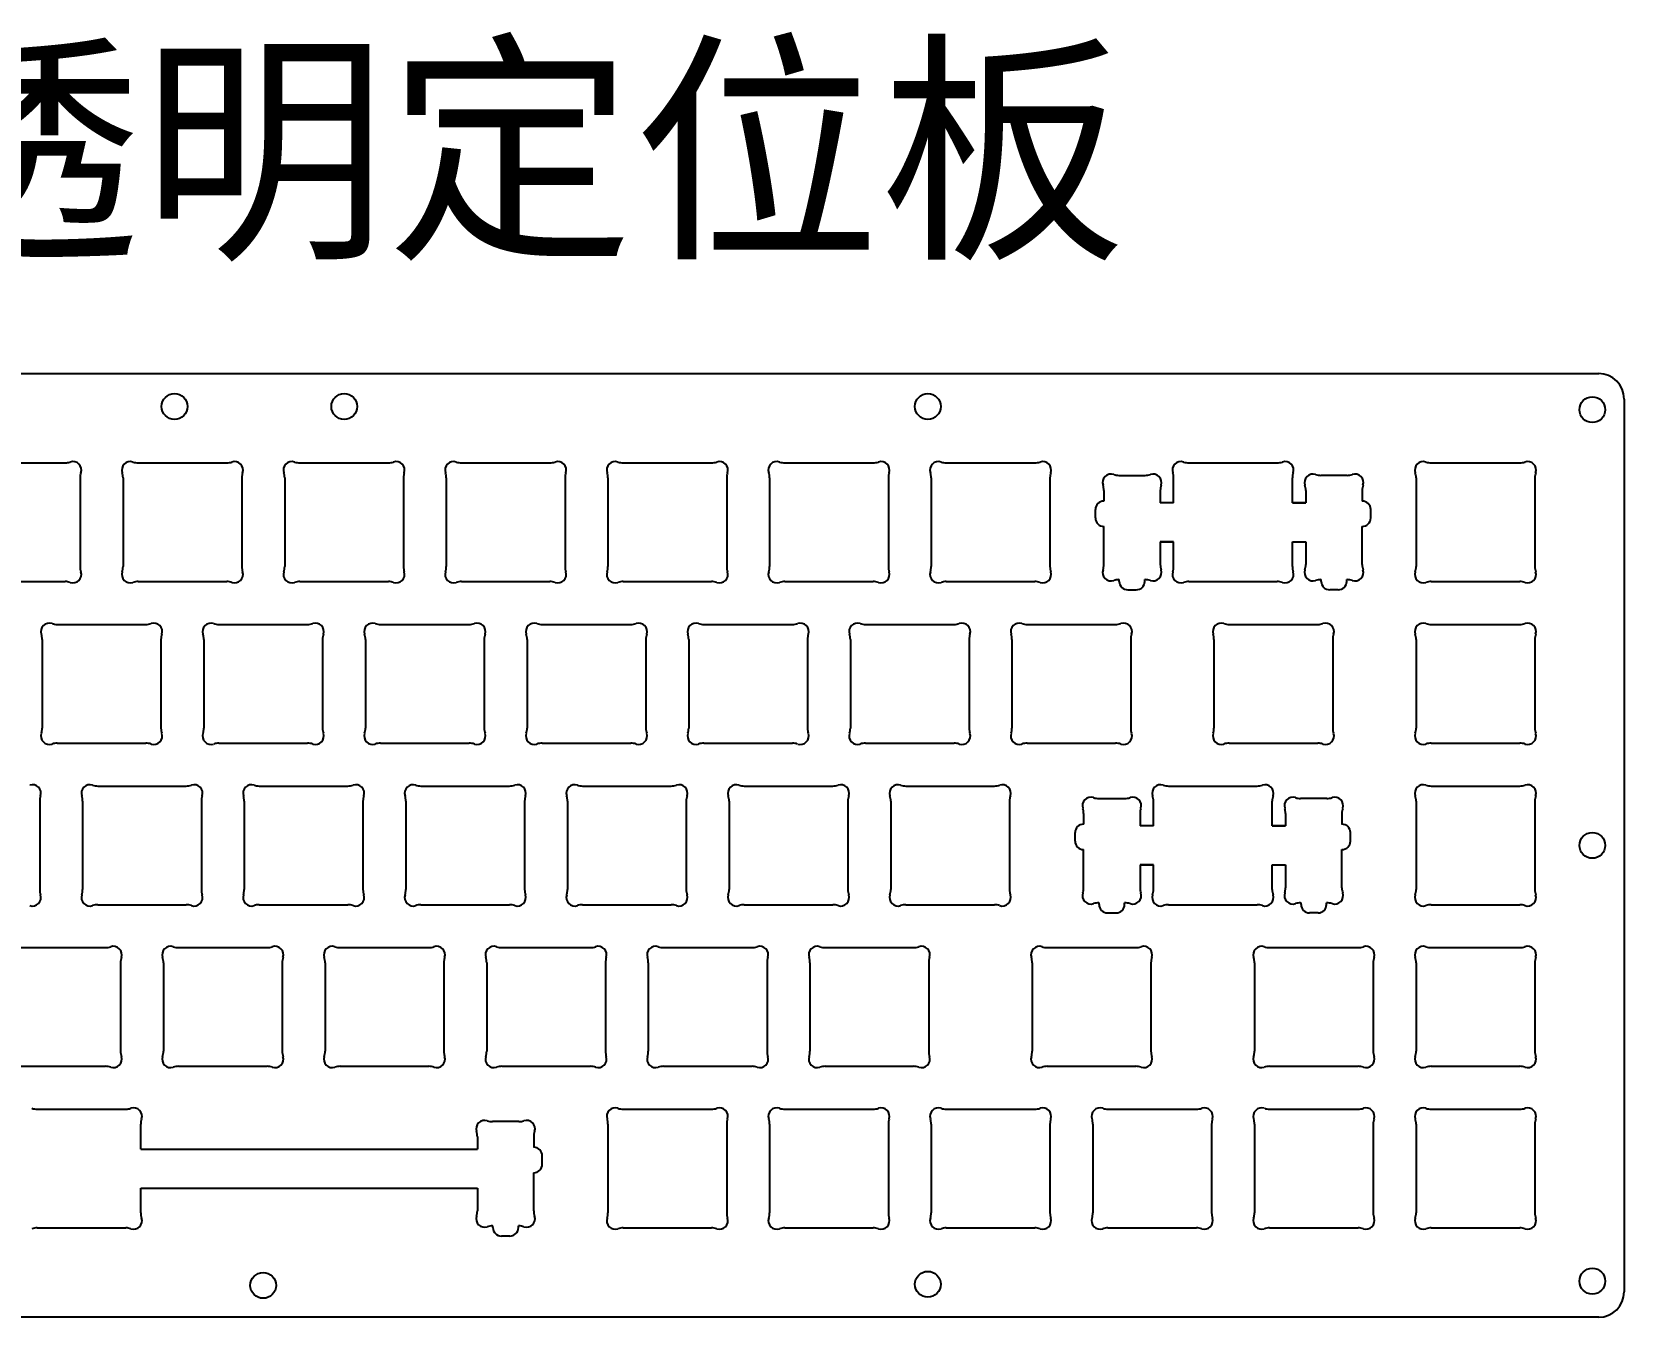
# Model space of a CAD drawing. Extents: x 561 to 1681, y -240 to 406.
# Drawn here: x 1124.1 to 1311.7, y -4.9 to 146.7 of the extents above; entities that cross this region are included whole.
import ezdxf

# ---------------------------------------------------------------- set-up
doc = ezdxf.new("R2010")
doc.units = 0
doc.header["$MEASUREMENT"] = 0

msp = doc.modelspace()

# ---------------------------------------------------------------- linework, layer by layer
at = {"color": 0}
for p, q in [((993.93, 106.35), (1308.73, 106.35)), ((1311.73, 103.35), (1311.73, -1.9)), ((1258.63, 91.13), (1257.11, 91.13)), ((1274.16, 91.13), (1272.63, 91.13)), ((1257.11, 86.53), (1258.63, 86.53)), ((1272.63, 86.53), (1274.16, 86.53)), ((1256.25, 53.03), (1254.72, 53.03)), ((1271.77, 53.03), (1270.25, 53.03)), ((1254.72, 48.43), (1256.25, 48.43)), ((1270.25, 48.43), (1271.77, 48.43)), ((1308.73, -4.9), (993.93, -4.9))]:
    msp.add_line(p, q, dxfattribs=at)
for p, q in [((1117.53, 95.83), (1127.97, 95.83)), ((1136.59, 95.83), (1147.03, 95.83)), ((1155.64, 95.83), (1166.08, 95.83)), ((1174.69, 95.83), (1185.13, 95.83)), ((1193.74, 95.83), (1204.18, 95.83)), ((1212.79, 95.83), (1223.23, 95.83)), ((1231.84, 95.83), (1242.28, 95.83)), ((1260.41, 95.83), (1270.85, 95.83)), ((1288.99, 95.83), (1299.43, 95.83)), ((1288.99, 95.83), (1299.43, 95.83)), ((1129.75, 94.05), (1129.75, 83.61)), ((1134.81, 94.05), (1134.81, 83.61)), ((1148.81, 94.05), (1148.81, 83.61)), ((1153.86, 94.05), (1153.86, 83.61)), ((1167.86, 94.05), (1167.86, 83.61)), ((1172.91, 94.05), (1172.91, 83.61)), ((1186.91, 94.05), (1186.91, 83.61)), ((1191.96, 94.05), (1191.96, 83.61)), ((1205.96, 94.05), (1205.96, 83.61)), ((1211.01, 94.05), (1211.01, 83.61)), ((1225.01, 94.05), (1225.01, 83.61)), ((1230.06, 94.05), (1230.06, 83.61)), ((1244.06, 94.05), (1244.06, 83.61)), ((1252.19, 94.36), (1255.28, 94.36)), ((1258.63, 91.13), (1258.63, 94.05)), ((1272.63, 91.13), (1272.63, 94.05)), ((1279.08, 94.36), (1275.99, 94.36)), ((1287.21, 94.05), (1287.21, 83.61)), ((1287.21, 94.05), (1287.21, 83.61)), ((1301.21, 94.05), (1301.21, 83.61)), ((1301.21, 94.05), (1301.21, 83.61)), ((1250.41, 92.58), (1250.41, 91.33)), ((1257.06, 92.58), (1257.06, 91.13)), ((1274.21, 92.58), (1274.21, 91.13)), ((1280.86, 92.58), (1280.86, 91.33)), ((1249.41, 89.33), (1249.41, 90.33)), ((1258.63, 91.13), (1257.06, 91.13)), ((1272.63, 91.13), (1274.21, 91.13)), ((1281.86, 89.33), (1281.86, 90.33)), ((1250.41, 83.84), (1250.41, 88.33)), ((1280.86, 83.84), (1280.86, 88.33)), ((1258.63, 86.53), (1257.06, 86.53)), ((1257.06, 86.53), (1257.06, 83.84)), ((1258.63, 83.61), (1258.63, 86.53)), ((1272.63, 86.53), (1274.21, 86.53)), ((1272.63, 83.61), (1272.63, 86.53)), ((1274.21, 86.53), (1274.21, 83.84)), ((1117.53, 81.83), (1127.97, 81.83)), ((1136.59, 81.83), (1147.03, 81.83)), ((1155.64, 81.83), (1166.08, 81.83)), ((1174.69, 81.83), (1185.13, 81.83)), ((1193.74, 81.83), (1204.18, 81.83)), ((1212.79, 81.83), (1223.23, 81.83)), ((1231.84, 81.83), (1242.28, 81.83)), ((1252.19, 82.06), (1252.23, 82.06)), ((1252.23, 81.86), (1252.23, 82.06)), ((1253.23, 80.86), (1254.23, 80.86)), ((1255.23, 81.86), (1255.23, 82.06)), ((1255.28, 82.06), (1255.23, 82.06)), ((1260.41, 81.83), (1270.85, 81.83)), ((1275.99, 82.06), (1276.03, 82.06)), ((1276.03, 81.86), (1276.03, 82.06)), ((1278.03, 80.86), (1277.03, 80.86)), ((1279.03, 81.86), (1279.03, 82.06)), ((1279.08, 82.06), (1279.03, 82.06)), ((1288.99, 81.83), (1299.43, 81.83)), ((1288.99, 81.83), (1299.43, 81.83)), ((1127.06, 76.78), (1137.5, 76.78)), ((1146.11, 76.78), (1156.55, 76.78)), ((1165.16, 76.78), (1175.6, 76.78)), ((1184.21, 76.78), (1194.65, 76.78)), ((1203.26, 76.78), (1213.7, 76.78)), ((1222.31, 76.78), (1232.75, 76.78)), ((1241.36, 76.78), (1251.8, 76.78)), ((1241.36, 76.78), (1251.8, 76.78)), ((1265.17, 76.78), (1275.61, 76.78)), ((1265.17, 76.78), (1275.61, 76.78)), ((1288.99, 76.78), (1299.43, 76.78)), ((1288.99, 76.78), (1299.43, 76.78)), ((1125.28, 75), (1125.28, 64.56)), ((1139.28, 75), (1139.28, 64.56)), ((1144.33, 75), (1144.33, 64.56)), ((1158.33, 75), (1158.33, 64.56)), ((1163.38, 75), (1163.38, 64.56)), ((1177.38, 75), (1177.38, 64.56)), ((1182.43, 75), (1182.43, 64.56)), ((1196.43, 75), (1196.43, 64.56)), ((1201.48, 75), (1201.48, 64.56)), ((1215.48, 75), (1215.48, 64.56)), ((1220.53, 75), (1220.53, 64.56)), ((1234.53, 75), (1234.53, 64.56)), ((1239.58, 75), (1239.58, 64.56)), ((1239.58, 75), (1239.58, 64.56)), ((1253.58, 75), (1253.58, 64.56)), ((1253.58, 75), (1253.58, 64.56)), ((1263.39, 75), (1263.39, 64.56)), ((1263.39, 75), (1263.39, 64.56)), ((1277.39, 75), (1277.39, 64.56)), ((1277.39, 75), (1277.39, 64.56)), ((1287.21, 75), (1287.21, 64.56)), ((1287.21, 75), (1287.21, 64.56)), ((1301.21, 75), (1301.21, 64.56)), ((1301.21, 75), (1301.21, 64.56)), ((1127.06, 62.78), (1137.5, 62.78)), ((1146.11, 62.78), (1156.55, 62.78)), ((1165.16, 62.78), (1175.6, 62.78)), ((1184.21, 62.78), (1194.65, 62.78)), ((1203.26, 62.78), (1213.7, 62.78)), ((1222.31, 62.78), (1232.75, 62.78)), ((1241.36, 62.78), (1251.8, 62.78)), ((1241.36, 62.78), (1251.8, 62.78)), ((1265.17, 62.78), (1275.61, 62.78)), ((1265.17, 62.78), (1275.61, 62.78)), ((1288.99, 62.78), (1299.43, 62.78)), ((1288.99, 62.78), (1299.43, 62.78)), ((1131.82, 57.73), (1142.26, 57.73)), ((1150.87, 57.73), (1161.31, 57.73)), ((1169.92, 57.73), (1180.36, 57.73)), ((1188.97, 57.73), (1199.41, 57.73)), ((1208.02, 57.73), (1218.46, 57.73)), ((1227.07, 57.73), (1237.51, 57.73)), ((1258.03, 57.73), (1268.47, 57.73)), ((1288.99, 57.73), (1299.43, 57.73)), ((1124.99, 55.95), (1124.99, 45.51)), ((1130.04, 55.95), (1130.04, 45.51)), ((1144.04, 55.95), (1144.04, 45.51)), ((1149.09, 55.95), (1149.09, 45.51)), ((1163.09, 55.95), (1163.09, 45.51)), ((1168.14, 55.95), (1168.14, 45.51)), ((1182.14, 55.95), (1182.14, 45.51)), ((1187.19, 55.95), (1187.19, 45.51)), ((1201.19, 55.95), (1201.19, 45.51)), ((1206.24, 55.95), (1206.24, 45.51)), ((1220.24, 55.95), (1220.24, 45.51)), ((1225.29, 55.95), (1225.29, 45.51)), ((1239.29, 55.95), (1239.29, 45.51)), ((1248.02, 54.48), (1248.02, 53.23)), ((1249.8, 56.26), (1252.89, 56.26)), ((1254.67, 54.48), (1254.67, 53.03)), ((1256.25, 53.03), (1256.25, 55.95)), ((1270.25, 53.03), (1270.25, 55.95)), ((1271.82, 54.48), (1271.82, 53.03)), ((1276.69, 56.26), (1273.6, 56.26)), ((1278.47, 54.48), (1278.47, 53.23)), ((1287.21, 55.95), (1287.21, 45.51)), ((1301.21, 55.95), (1301.21, 45.51)), ((1256.25, 53.03), (1254.67, 53.03)), ((1270.25, 53.03), (1271.82, 53.03)), ((1247.02, 51.23), (1247.02, 52.23)), ((1279.47, 51.23), (1279.47, 52.23)), ((1248.02, 45.74), (1248.02, 50.23)), ((1278.47, 45.74), (1278.47, 50.23)), ((1256.25, 48.43), (1254.67, 48.43)), ((1254.67, 48.43), (1254.67, 45.74)), ((1256.25, 45.51), (1256.25, 48.43)), ((1270.25, 48.43), (1271.82, 48.43)), ((1270.25, 45.51), (1270.25, 48.43)), ((1271.82, 48.43), (1271.82, 45.74)), ((1131.82, 43.73), (1142.26, 43.73)), ((1150.87, 43.73), (1161.31, 43.73)), ((1169.92, 43.73), (1180.36, 43.73)), ((1188.97, 43.73), (1199.41, 43.73)), ((1208.02, 43.73), (1218.46, 43.73)), ((1227.07, 43.73), (1237.51, 43.73)), ((1249.8, 43.96), (1249.85, 43.96)), ((1249.85, 43.76), (1249.85, 43.96)), ((1252.85, 43.76), (1252.85, 43.96)), ((1252.89, 43.96), (1252.85, 43.96)), ((1258.03, 43.73), (1268.47, 43.73)), ((1273.6, 43.96), (1273.65, 43.96)), ((1273.65, 43.76), (1273.65, 43.96)), ((1276.65, 43.76), (1276.65, 43.96)), ((1276.69, 43.96), (1276.65, 43.96)), ((1288.99, 43.73), (1299.43, 43.73)), ((1250.85, 42.76), (1251.85, 42.76)), ((1275.65, 42.76), (1274.65, 42.76)), ((1122.3, 38.68), (1132.74, 38.68)), ((1141.35, 38.68), (1151.79, 38.68)), ((1160.4, 38.68), (1170.84, 38.68)), ((1179.45, 38.68), (1189.89, 38.68)), ((1198.5, 38.68), (1208.94, 38.68)), ((1217.55, 38.68), (1227.99, 38.68)), ((1243.74, 38.68), (1254.18, 38.68)), ((1269.94, 38.68), (1280.38, 38.68)), ((1288.99, 38.68), (1299.43, 38.68)), ((1134.52, 36.9), (1134.52, 26.46)), ((1139.57, 36.9), (1139.57, 26.46)), ((1153.57, 36.9), (1153.57, 26.46)), ((1158.62, 36.9), (1158.62, 26.46)), ((1172.62, 36.9), (1172.62, 26.46)), ((1177.67, 36.9), (1177.67, 26.46)), ((1191.67, 36.9), (1191.67, 26.46)), ((1196.72, 36.9), (1196.72, 26.46)), ((1210.72, 36.9), (1210.72, 26.46)), ((1215.77, 36.9), (1215.77, 26.46)), ((1229.77, 36.9), (1229.77, 26.46)), ((1241.96, 36.9), (1241.96, 26.46)), ((1255.96, 36.9), (1255.96, 26.46)), ((1268.16, 36.9), (1268.16, 26.46)), ((1282.16, 36.9), (1282.16, 26.46)), ((1287.21, 36.9), (1287.21, 26.46)), ((1301.21, 36.9), (1301.21, 26.46)), ((1122.3, 24.68), (1132.74, 24.68)), ((1141.35, 24.68), (1151.79, 24.68)), ((1160.4, 24.68), (1170.84, 24.68)), ((1179.45, 24.68), (1189.89, 24.68)), ((1198.5, 24.68), (1208.94, 24.68)), ((1217.55, 24.68), (1227.99, 24.68)), ((1243.74, 24.68), (1254.18, 24.68)), ((1269.94, 24.68), (1280.38, 24.68)), ((1288.99, 24.68), (1299.43, 24.68)), ((1124.68, 19.63), (1135.12, 19.63)), ((1193.74, 19.63), (1204.18, 19.63)), ((1212.79, 19.63), (1223.23, 19.63)), ((1231.84, 19.63), (1242.28, 19.63)), ((1250.89, 19.63), (1261.33, 19.63)), ((1269.94, 19.63), (1280.38, 19.63)), ((1288.99, 19.63), (1299.43, 19.63)), ((1136.9, 14.93), (1136.9, 17.85)), ((1181.44, 18.16), (1178.35, 18.16)), ((1191.96, 17.85), (1191.96, 7.41)), ((1205.96, 17.85), (1205.96, 7.41)), ((1211.01, 17.85), (1211.01, 7.41)), ((1225.01, 17.85), (1225.01, 7.41)), ((1230.06, 17.85), (1230.06, 7.41)), ((1244.06, 17.85), (1244.06, 7.41)), ((1249.11, 17.85), (1249.11, 7.41)), ((1263.11, 17.85), (1263.11, 7.41)), ((1268.16, 17.85), (1268.16, 7.41)), ((1282.16, 17.85), (1282.16, 7.41)), ((1287.21, 17.85), (1287.21, 7.41)), ((1301.21, 17.85), (1301.21, 7.41)), ((1176.57, 16.38), (1176.57, 14.93)), ((1183.22, 16.38), (1183.22, 15.13)), ((1136.9, 14.93), (1176.57, 14.93)), ((1184.22, 13.13), (1184.22, 14.13)), ((1183.22, 7.64), (1183.22, 12.13)), ((1136.9, 10.33), (1176.57, 10.33)), ((1136.9, 7.41), (1136.9, 10.33)), ((1176.57, 10.33), (1176.57, 7.64)), ((1178.35, 5.86), (1178.4, 5.86)), ((1178.4, 5.66), (1178.4, 5.86)), ((1181.4, 5.66), (1181.4, 5.86)), ((1181.44, 5.86), (1181.4, 5.86)), ((1124.68, 5.63), (1135.12, 5.63)), ((1180.4, 4.66), (1179.4, 4.66)), ((1193.74, 5.63), (1204.18, 5.63)), ((1212.79, 5.63), (1223.23, 5.63)), ((1231.84, 5.63), (1242.28, 5.63)), ((1250.89, 5.63), (1261.33, 5.63)), ((1269.94, 5.63), (1280.38, 5.63)), ((1288.99, 5.63), (1299.43, 5.63))]:
    msp.add_line(p, q)
at = {"linetype": 'Continuous'}
for centre in [(1140.88, 102.48), (1160.88, 102.48), (1229.66, 102.48), (1307.98, 102.1), (1307.98, 50.73), (1151.33, -1.15), (1229.66, -1.02), (1307.98, -0.65)]:
    msp.add_circle(centre, 1.52, dxfattribs=at)
at = {"color": 0}
for centre, start, end in [((1308.73, 103.35), 0, 90), ((1308.73, -1.9), 270, 0)]:
    msp.add_arc(centre, 3, start, end, dxfattribs=at)
for centre, radius, start, end in [((1127.97, 97.83), 2, 270, 287.9763), ((1128.9, 94.98), 1, 342.0237, 107.9763), ((1135.66, 94.98), 1, 72.0237, 197.9763), ((1136.59, 97.83), 2, 252.0237, 270), ((1147.03, 97.83), 2, 270, 287.9763), ((1147.95, 94.98), 1, 342.0237, 107.9763), ((1154.71, 94.98), 1, 72.0237, 197.9763), ((1155.64, 97.83), 2, 252.0237, 270), ((1166.08, 97.83), 2, 270, 287.9763), ((1167, 94.98), 1, 342.0237, 107.9763), ((1173.76, 94.98), 1, 72.0237, 197.9763), ((1174.69, 97.83), 2, 252.0237, 270), ((1185.13, 97.83), 2, 270, 287.9763), ((1186.05, 94.98), 1, 342.0237, 107.9763), ((1192.81, 94.98), 1, 72.0237, 197.9763), ((1193.74, 97.83), 2, 252.0237, 270), ((1204.18, 97.83), 2, 270, 287.9763), ((1205.1, 94.98), 1, 342.0237, 107.9763), ((1211.86, 94.98), 1, 72.0237, 197.9763), ((1212.79, 97.83), 2, 252.0237, 270), ((1223.23, 97.83), 2, 270, 287.9763), ((1224.15, 94.98), 1, 342.0237, 107.9763), ((1230.91, 94.98), 1, 72.0237, 197.9763), ((1231.84, 97.83), 2, 252.0237, 270), ((1242.28, 97.83), 2, 270, 287.9763), ((1243.2, 94.98), 1, 342.0237, 107.9763), ((1259.48, 94.98), 1, 72.0237, 197.9763), ((1260.41, 97.83), 2, 252.0237, 270), ((1270.85, 97.83), 2, 270, 287.9763), ((1271.78, 94.98), 1, 342.0237, 107.9763), ((1288.06, 94.98), 1, 72.0237, 197.9763), ((1288.06, 94.98), 1, 72.0237, 197.9763), ((1288.99, 97.83), 2, 252.0237, 270), ((1288.99, 97.83), 2, 252.0237, 270), ((1299.43, 97.83), 2, 270, 287.9763), ((1299.43, 97.83), 2, 270, 287.9763), ((1300.35, 94.98), 1, 342.0237, 107.9763), ((1300.35, 94.98), 1, 342.0237, 107.9763), ((1131.75, 94.05), 2, 162.0237, 180), ((1132.81, 94.05), 2, 0, 17.9763), ((1150.81, 94.05), 2, 162.0237, 180), ((1151.86, 94.05), 2, 0, 17.9763), ((1169.86, 94.05), 2, 162.0237, 180), ((1170.91, 94.05), 2, 0, 17.9763), ((1188.91, 94.05), 2, 162.0237, 180), ((1189.96, 94.05), 2, 0, 17.9763), ((1207.96, 94.05), 2, 162.0237, 180), ((1209.01, 94.05), 2, 0, 17.9763), ((1227.01, 94.05), 2, 162.0237, 180), ((1228.06, 94.05), 2, 0, 17.9763), ((1246.06, 94.05), 2, 162.0237, 180), ((1251.26, 93.51), 1, 72.0237, 197.9763), ((1252.19, 96.36), 2, 252.0237, 270), ((1255.28, 96.36), 2, 270, 287.9763), ((1256.2, 93.51), 1, 342.0237, 107.9763), ((1256.63, 94.05), 2, 0, 17.9763), ((1274.63, 94.05), 2, 162.0237, 180), ((1275.06, 93.51), 1, 72.0237, 197.9763), ((1275.99, 96.36), 2, 252.0237, 270), ((1279.08, 96.36), 2, 270, 287.9763), ((1280, 93.51), 1, 342.0237, 107.9763), ((1285.21, 94.05), 2, 0, 17.9763), ((1285.21, 94.05), 2, 0, 17.9763), ((1303.21, 94.05), 2, 162.0237, 180), ((1303.21, 94.05), 2, 162.0237, 180), ((1248.41, 92.58), 2, 0, 17.9763), ((1259.06, 92.58), 2, 162.0237, 180), ((1272.21, 92.58), 2, 0, 17.9763), ((1282.86, 92.58), 2, 162.0237, 180), ((1250.41, 90.33), 1, 90, 180), ((1280.86, 90.33), 1, 0, 90), ((1250.41, 89.33), 1, 180, 270), ((1280.86, 89.33), 1, 270, 0), ((1128.9, 82.68), 1, 252.0237, 17.9763), ((1131.75, 83.61), 2, 180, 197.9763), ((1135.66, 82.68), 1, 162.0237, 287.9763), ((1132.81, 83.61), 2, 342.0237, 0), ((1147.95, 82.68), 1, 252.0237, 17.9763), ((1150.81, 83.61), 2, 180, 197.9763), ((1154.71, 82.68), 1, 162.0237, 287.9763), ((1151.86, 83.61), 2, 342.0237, 0), ((1167, 82.68), 1, 252.0237, 17.9763), ((1169.86, 83.61), 2, 180, 197.9763), ((1173.76, 82.68), 1, 162.0237, 287.9763), ((1170.91, 83.61), 2, 342.0237, 0), ((1186.05, 82.68), 1, 252.0237, 17.9763), ((1188.91, 83.61), 2, 180, 197.9763), ((1192.81, 82.68), 1, 162.0237, 287.9763), ((1189.96, 83.61), 2, 342.0237, 0), ((1205.1, 82.68), 1, 252.0237, 17.9763), ((1207.96, 83.61), 2, 180, 197.9763), ((1211.86, 82.68), 1, 162.0237, 287.9763), ((1209.01, 83.61), 2, 342.0237, 0), ((1224.15, 82.68), 1, 252.0237, 17.9763), ((1227.01, 83.61), 2, 180, 197.9763), ((1230.91, 82.68), 1, 162.0237, 287.9763), ((1228.06, 83.61), 2, 342.0237, 0), ((1243.2, 82.68), 1, 252.0237, 17.9763), ((1246.06, 83.61), 2, 180, 197.9763), ((1251.26, 82.91), 1, 162.0237, 287.9763), ((1248.41, 83.84), 2, 342.0237, 0), ((1256.2, 82.91), 1, 252.0237, 17.9763), ((1259.06, 83.84), 2, 180, 197.9763), ((1259.48, 82.68), 1, 162.0237, 287.9763), ((1256.63, 83.61), 2, 342.0237, 0), ((1271.78, 82.68), 1, 252.0237, 17.9763), ((1274.63, 83.61), 2, 180, 197.9763), ((1275.06, 82.91), 1, 162.0237, 287.9763), ((1272.21, 83.84), 2, 342.0237, 0), ((1280, 82.91), 1, 252.0237, 17.9763), ((1282.86, 83.84), 2, 180, 197.9763), ((1288.06, 82.68), 1, 162.0237, 287.9763), ((1288.06, 82.68), 1, 162.0237, 287.9763), ((1285.21, 83.61), 2, 342.0237, 0), ((1285.21, 83.61), 2, 342.0237, 0), ((1300.35, 82.68), 1, 252.0237, 17.9763), ((1300.35, 82.68), 1, 252.0237, 17.9763), ((1303.21, 83.61), 2, 180, 197.9763), ((1303.21, 83.61), 2, 180, 197.9763), ((1127.97, 79.83), 2, 72.0237, 90), ((1136.59, 79.83), 2, 90, 107.9763), ((1147.03, 79.83), 2, 72.0237, 90), ((1155.64, 79.83), 2, 90, 107.9763), ((1166.08, 79.83), 2, 72.0237, 90), ((1174.69, 79.83), 2, 90, 107.9763), ((1185.13, 79.83), 2, 72.0237, 90), ((1193.74, 79.83), 2, 90, 107.9763), ((1204.18, 79.83), 2, 72.0237, 90), ((1212.79, 79.83), 2, 90, 107.9763), ((1223.23, 79.83), 2, 72.0237, 90), ((1231.84, 79.83), 2, 90, 107.9763), ((1242.28, 79.83), 2, 72.0237, 90), ((1252.19, 80.06), 2, 90, 107.9763), ((1253.23, 81.86), 1, 180, 270), ((1254.23, 81.86), 1, 270, 0), ((1255.28, 80.06), 2, 72.0237, 90), ((1260.41, 79.83), 2, 90, 107.9763), ((1270.85, 79.83), 2, 72.0237, 90), ((1275.99, 80.06), 2, 90, 107.9763), ((1277.03, 81.86), 1, 180, 270), ((1278.03, 81.86), 1, 270, 0), ((1279.08, 80.06), 2, 72.0237, 90), ((1288.99, 79.83), 2, 90, 107.9763), ((1288.99, 79.83), 2, 90, 107.9763), ((1299.43, 79.83), 2, 72.0237, 90), ((1299.43, 79.83), 2, 72.0237, 90), ((1126.13, 75.93), 1, 72.0237, 197.9763), ((1123.28, 75), 2, 0, 17.9763), ((1127.06, 78.78), 2, 252.0237, 270), ((1137.5, 78.78), 2, 270, 287.9763), ((1138.43, 75.93), 1, 342.0237, 107.9763), ((1141.28, 75), 2, 162.0237, 180), ((1145.18, 75.93), 1, 72.0237, 197.9763), ((1142.33, 75), 2, 0, 17.9763), ((1146.11, 78.78), 2, 252.0237, 270), ((1156.55, 78.78), 2, 270, 287.9763), ((1157.48, 75.93), 1, 342.0237, 107.9763), ((1160.33, 75), 2, 162.0237, 180), ((1164.23, 75.93), 1, 72.0237, 197.9763), ((1161.38, 75), 2, 0, 17.9763), ((1165.16, 78.78), 2, 252.0237, 270), ((1175.6, 78.78), 2, 270, 287.9763), ((1176.53, 75.93), 1, 342.0237, 107.9763), ((1179.38, 75), 2, 162.0237, 180), ((1183.28, 75.93), 1, 72.0237, 197.9763), ((1180.43, 75), 2, 0, 17.9763), ((1184.21, 78.78), 2, 252.0237, 270), ((1194.65, 78.78), 2, 270, 287.9763), ((1195.58, 75.93), 1, 342.0237, 107.9763), ((1198.43, 75), 2, 162.0237, 180), ((1202.33, 75.93), 1, 72.0237, 197.9763), ((1199.48, 75), 2, 0, 17.9763), ((1203.26, 78.78), 2, 252.0237, 270), ((1213.7, 78.78), 2, 270, 287.9763), ((1214.63, 75.93), 1, 342.0237, 107.9763), ((1217.48, 75), 2, 162.0237, 180), ((1221.38, 75.93), 1, 72.0237, 197.9763), ((1218.53, 75), 2, 0, 17.9763), ((1222.31, 78.78), 2, 252.0237, 270), ((1232.75, 78.78), 2, 270, 287.9763), ((1233.68, 75.93), 1, 342.0237, 107.9763), ((1236.53, 75), 2, 162.0237, 180), ((1240.43, 75.93), 1, 72.0237, 197.9763), ((1240.43, 75.93), 1, 72.0237, 197.9763), ((1237.58, 75), 2, 0, 17.9763), ((1237.58, 75), 2, 0, 17.9763), ((1241.36, 78.78), 2, 252.0237, 270), ((1241.36, 78.78), 2, 252.0237, 270), ((1251.8, 78.78), 2, 270, 287.9763), ((1251.8, 78.78), 2, 270, 287.9763), ((1252.73, 75.93), 1, 342.0237, 107.9763), ((1252.73, 75.93), 1, 342.0237, 107.9763), ((1255.58, 75), 2, 162.0237, 180), ((1255.58, 75), 2, 162.0237, 180), ((1264.25, 75.93), 1, 72.0237, 197.9763), ((1264.25, 75.93), 1, 72.0237, 197.9763), ((1261.39, 75), 2, 0, 17.9763), ((1261.39, 75), 2, 0, 17.9763), ((1265.17, 78.78), 2, 252.0237, 270), ((1265.17, 78.78), 2, 252.0237, 270), ((1275.61, 78.78), 2, 270, 287.9763), ((1275.61, 78.78), 2, 270, 287.9763), ((1276.54, 75.93), 1, 342.0237, 107.9763), ((1276.54, 75.93), 1, 342.0237, 107.9763), ((1279.39, 75), 2, 162.0237, 180), ((1279.39, 75), 2, 162.0237, 180), ((1288.06, 75.93), 1, 72.0237, 197.9763), ((1288.06, 75.93), 1, 72.0237, 197.9763), ((1285.21, 75), 2, 0, 17.9763), ((1285.21, 75), 2, 0, 17.9763), ((1288.99, 78.78), 2, 252.0237, 270), ((1288.99, 78.78), 2, 252.0237, 270), ((1299.43, 78.78), 2, 270, 287.9763), ((1299.43, 78.78), 2, 270, 287.9763), ((1300.35, 75.93), 1, 342.0237, 107.9763), ((1300.35, 75.93), 1, 342.0237, 107.9763), ((1303.21, 75), 2, 162.0237, 180), ((1303.21, 75), 2, 162.0237, 180), ((1126.13, 63.63), 1, 162.0237, 287.9763), ((1123.28, 64.56), 2, 342.0237, 0), ((1138.43, 63.63), 1, 252.0237, 17.9763), ((1141.28, 64.56), 2, 180, 197.9763), ((1145.18, 63.63), 1, 162.0237, 287.9763), ((1142.33, 64.56), 2, 342.0237, 0), ((1157.48, 63.63), 1, 252.0237, 17.9763), ((1160.33, 64.56), 2, 180, 197.9763), ((1164.23, 63.63), 1, 162.0237, 287.9763), ((1161.38, 64.56), 2, 342.0237, 0), ((1176.53, 63.63), 1, 252.0237, 17.9763), ((1179.38, 64.56), 2, 180, 197.9763), ((1183.28, 63.63), 1, 162.0237, 287.9763), ((1180.43, 64.56), 2, 342.0237, 0), ((1195.58, 63.63), 1, 252.0237, 17.9763), ((1198.43, 64.56), 2, 180, 197.9763), ((1202.33, 63.63), 1, 162.0237, 287.9763), ((1199.48, 64.56), 2, 342.0237, 0), ((1214.63, 63.63), 1, 252.0237, 17.9763), ((1217.48, 64.56), 2, 180, 197.9763), ((1221.38, 63.63), 1, 162.0237, 287.9763), ((1218.53, 64.56), 2, 342.0237, 0), ((1233.68, 63.63), 1, 252.0237, 17.9763), ((1236.53, 64.56), 2, 180, 197.9763), ((1240.43, 63.63), 1, 162.0237, 287.9763), ((1240.43, 63.63), 1, 162.0237, 287.9763), ((1237.58, 64.56), 2, 342.0237, 0), ((1237.58, 64.56), 2, 342.0237, 0), ((1252.73, 63.63), 1, 252.0237, 17.9763), ((1252.73, 63.63), 1, 252.0237, 17.9763), ((1255.58, 64.56), 2, 180, 197.9763), ((1255.58, 64.56), 2, 180, 197.9763), ((1264.25, 63.63), 1, 162.0237, 287.9763), ((1264.25, 63.63), 1, 162.0237, 287.9763), ((1261.39, 64.56), 2, 342.0237, 0), ((1261.39, 64.56), 2, 342.0237, 0), ((1276.54, 63.63), 1, 252.0237, 17.9763), ((1276.54, 63.63), 1, 252.0237, 17.9763), ((1279.39, 64.56), 2, 180, 197.9763), ((1279.39, 64.56), 2, 180, 197.9763), ((1288.06, 63.63), 1, 162.0237, 287.9763), ((1288.06, 63.63), 1, 162.0237, 287.9763), ((1285.21, 64.56), 2, 342.0237, 0), ((1285.21, 64.56), 2, 342.0237, 0), ((1300.35, 63.63), 1, 252.0237, 17.9763), ((1300.35, 63.63), 1, 252.0237, 17.9763), ((1303.21, 64.56), 2, 180, 197.9763), ((1303.21, 64.56), 2, 180, 197.9763), ((1127.06, 60.78), 2, 90, 107.9763), ((1137.5, 60.78), 2, 72.0237, 90), ((1146.11, 60.78), 2, 90, 107.9763), ((1156.55, 60.78), 2, 72.0237, 90), ((1165.16, 60.78), 2, 90, 107.9763), ((1175.6, 60.78), 2, 72.0237, 90), ((1184.21, 60.78), 2, 90, 107.9763), ((1194.65, 60.78), 2, 72.0237, 90), ((1203.26, 60.78), 2, 90, 107.9763), ((1213.7, 60.78), 2, 72.0237, 90), ((1222.31, 60.78), 2, 90, 107.9763), ((1232.75, 60.78), 2, 72.0237, 90), ((1241.36, 60.78), 2, 90, 107.9763), ((1241.36, 60.78), 2, 90, 107.9763), ((1251.8, 60.78), 2, 72.0237, 90), ((1251.8, 60.78), 2, 72.0237, 90), ((1265.17, 60.78), 2, 90, 107.9763), ((1265.17, 60.78), 2, 90, 107.9763), ((1275.61, 60.78), 2, 72.0237, 90), ((1275.61, 60.78), 2, 72.0237, 90), ((1288.99, 60.78), 2, 90, 107.9763), ((1288.99, 60.78), 2, 90, 107.9763), ((1299.43, 60.78), 2, 72.0237, 90), ((1299.43, 60.78), 2, 72.0237, 90), ((1124.14, 56.88), 1, 342.0237, 107.9763), ((1126.99, 55.95), 2, 162.0237, 180), ((1130.9, 56.88), 1, 72.0237, 197.9763), ((1128.04, 55.95), 2, 0, 17.9763), ((1131.82, 59.73), 2, 252.0237, 270), ((1142.26, 59.73), 2, 270, 287.9763), ((1143.19, 56.88), 1, 342.0237, 107.9763), ((1146.04, 55.95), 2, 162.0237, 180), ((1149.95, 56.88), 1, 72.0237, 197.9763), ((1147.09, 55.95), 2, 0, 17.9763), ((1150.87, 59.73), 2, 252.0237, 270), ((1161.31, 59.73), 2, 270, 287.9763), ((1162.24, 56.88), 1, 342.0237, 107.9763), ((1165.09, 55.95), 2, 162.0237, 180), ((1169, 56.88), 1, 72.0237, 197.9763), ((1166.14, 55.95), 2, 0, 17.9763), ((1169.92, 59.73), 2, 252.0237, 270), ((1180.36, 59.73), 2, 270, 287.9763), ((1181.29, 56.88), 1, 342.0237, 107.9763), ((1184.14, 55.95), 2, 162.0237, 180), ((1188.05, 56.88), 1, 72.0237, 197.9763), ((1185.19, 55.95), 2, 0, 17.9763), ((1188.97, 59.73), 2, 252.0237, 270), ((1199.41, 59.73), 2, 270, 287.9763), ((1200.34, 56.88), 1, 342.0237, 107.9763), ((1203.19, 55.95), 2, 162.0237, 180), ((1207.1, 56.88), 1, 72.0237, 197.9763), ((1204.24, 55.95), 2, 0, 17.9763), ((1208.02, 59.73), 2, 252.0237, 270), ((1218.46, 59.73), 2, 270, 287.9763), ((1219.39, 56.88), 1, 342.0237, 107.9763), ((1222.24, 55.95), 2, 162.0237, 180), ((1226.15, 56.88), 1, 72.0237, 197.9763), ((1223.29, 55.95), 2, 0, 17.9763), ((1227.07, 59.73), 2, 252.0237, 270), ((1237.51, 59.73), 2, 270, 287.9763), ((1238.44, 56.88), 1, 342.0237, 107.9763), ((1241.29, 55.95), 2, 162.0237, 180), ((1248.88, 55.41), 1, 72.0237, 197.9763), ((1249.8, 58.26), 2, 252.0237, 270), ((1252.89, 58.26), 2, 270, 287.9763), ((1253.82, 55.41), 1, 342.0237, 107.9763), ((1257.1, 56.88), 1, 72.0237, 197.9763), ((1254.25, 55.95), 2, 0, 17.9763), ((1258.03, 59.73), 2, 252.0237, 270), ((1268.47, 59.73), 2, 270, 287.9763), ((1269.4, 56.88), 1, 342.0237, 107.9763), ((1272.25, 55.95), 2, 162.0237, 180), ((1272.68, 55.41), 1, 72.0237, 197.9763), ((1273.6, 58.26), 2, 252.0237, 270), ((1276.69, 58.26), 2, 270, 287.9763), ((1277.62, 55.41), 1, 342.0237, 107.9763), ((1288.06, 56.88), 1, 72.0237, 197.9763), ((1285.21, 55.95), 2, 0, 17.9763), ((1288.99, 59.73), 2, 252.0237, 270), ((1299.43, 59.73), 2, 270, 287.9763), ((1300.35, 56.88), 1, 342.0237, 107.9763), ((1303.21, 55.95), 2, 162.0237, 180), ((1246.02, 54.48), 2, 0, 17.9763), ((1256.67, 54.48), 2, 162.0237, 180), ((1269.82, 54.48), 2, 0, 17.9763), ((1280.47, 54.48), 2, 162.0237, 180), ((1248.02, 52.23), 1, 90, 180), ((1278.47, 52.23), 1, 0, 90), ((1248.02, 51.23), 1, 180, 270), ((1278.47, 51.23), 1, 270, 0), ((1126.99, 45.51), 2, 180, 197.9763), ((1128.04, 45.51), 2, 342.0237, 0), ((1146.04, 45.51), 2, 180, 197.9763), ((1147.09, 45.51), 2, 342.0237, 0), ((1165.09, 45.51), 2, 180, 197.9763), ((1166.14, 45.51), 2, 342.0237, 0), ((1184.14, 45.51), 2, 180, 197.9763), ((1185.19, 45.51), 2, 342.0237, 0), ((1203.19, 45.51), 2, 180, 197.9763), ((1204.24, 45.51), 2, 342.0237, 0), ((1222.24, 45.51), 2, 180, 197.9763), ((1223.29, 45.51), 2, 342.0237, 0), ((1241.29, 45.51), 2, 180, 197.9763), ((1248.88, 44.81), 1, 162.0237, 287.9763), ((1246.02, 45.74), 2, 342.0237, 0), ((1253.82, 44.81), 1, 252.0237, 17.9763), ((1256.67, 45.74), 2, 180, 197.9763), ((1254.25, 45.51), 2, 342.0237, 0), ((1272.25, 45.51), 2, 180, 197.9763), ((1272.68, 44.81), 1, 162.0237, 287.9763), ((1269.82, 45.74), 2, 342.0237, 0), ((1277.62, 44.81), 1, 252.0237, 17.9763), ((1280.47, 45.74), 2, 180, 197.9763), ((1285.21, 45.51), 2, 342.0237, 0), ((1303.21, 45.51), 2, 180, 197.9763), ((1124.14, 44.58), 1, 252.0237, 17.9763), ((1130.9, 44.58), 1, 162.0237, 287.9763), ((1131.82, 41.73), 2, 90, 107.9763), ((1142.26, 41.73), 2, 72.0237, 90), ((1143.19, 44.58), 1, 252.0237, 17.9763), ((1149.95, 44.58), 1, 162.0237, 287.9763), ((1150.87, 41.73), 2, 90, 107.9763), ((1161.31, 41.73), 2, 72.0237, 90), ((1162.24, 44.58), 1, 252.0237, 17.9763), ((1169, 44.58), 1, 162.0237, 287.9763), ((1169.92, 41.73), 2, 90, 107.9763), ((1180.36, 41.73), 2, 72.0237, 90), ((1181.29, 44.58), 1, 252.0237, 17.9763), ((1188.05, 44.58), 1, 162.0237, 287.9763), ((1188.97, 41.73), 2, 90, 107.9763), ((1199.41, 41.73), 2, 72.0237, 90), ((1200.34, 44.58), 1, 252.0237, 17.9763), ((1207.1, 44.58), 1, 162.0237, 287.9763), ((1208.02, 41.73), 2, 90, 107.9763), ((1218.46, 41.73), 2, 72.0237, 90), ((1219.39, 44.58), 1, 252.0237, 17.9763), ((1226.15, 44.58), 1, 162.0237, 287.9763), ((1227.07, 41.73), 2, 90, 107.9763), ((1237.51, 41.73), 2, 72.0237, 90), ((1238.44, 44.58), 1, 252.0237, 17.9763), ((1249.8, 41.96), 2, 90, 107.9763), ((1250.85, 43.76), 1, 180, 270), ((1251.85, 43.76), 1, 270, 0), ((1252.89, 41.96), 2, 72.0237, 90), ((1257.1, 44.58), 1, 162.0237, 287.9763), ((1258.03, 41.73), 2, 90, 107.9763), ((1268.47, 41.73), 2, 72.0237, 90), ((1269.4, 44.58), 1, 252.0237, 17.9763), ((1273.6, 41.96), 2, 90, 107.9763), ((1274.65, 43.76), 1, 180, 270), ((1275.65, 43.76), 1, 270, 0), ((1276.69, 41.96), 2, 72.0237, 90), ((1288.06, 44.58), 1, 162.0237, 287.9763), ((1288.99, 41.73), 2, 90, 107.9763), ((1299.43, 41.73), 2, 72.0237, 90), ((1300.35, 44.58), 1, 252.0237, 17.9763), ((1132.74, 40.68), 2, 270, 287.9763), ((1133.66, 37.83), 1, 342.0237, 107.9763), ((1140.42, 37.83), 1, 72.0237, 197.9763), ((1141.35, 40.68), 2, 252.0237, 270), ((1151.79, 40.68), 2, 270, 287.9763), ((1152.71, 37.83), 1, 342.0237, 107.9763), ((1159.47, 37.83), 1, 72.0237, 197.9763), ((1160.4, 40.68), 2, 252.0237, 270), ((1170.84, 40.68), 2, 270, 287.9763), ((1171.76, 37.83), 1, 342.0237, 107.9763), ((1178.52, 37.83), 1, 72.0237, 197.9763), ((1179.45, 40.68), 2, 252.0237, 270), ((1189.89, 40.68), 2, 270, 287.9763), ((1190.81, 37.83), 1, 342.0237, 107.9763), ((1197.57, 37.83), 1, 72.0237, 197.9763), ((1198.5, 40.68), 2, 252.0237, 270), ((1208.94, 40.68), 2, 270, 287.9763), ((1209.86, 37.83), 1, 342.0237, 107.9763), ((1216.62, 37.83), 1, 72.0237, 197.9763), ((1217.55, 40.68), 2, 252.0237, 270), ((1227.99, 40.68), 2, 270, 287.9763), ((1228.91, 37.83), 1, 342.0237, 107.9763), ((1242.82, 37.83), 1, 72.0237, 197.9763), ((1243.74, 40.68), 2, 252.0237, 270), ((1254.18, 40.68), 2, 270, 287.9763), ((1255.11, 37.83), 1, 342.0237, 107.9763), ((1269.01, 37.83), 1, 72.0237, 197.9763), ((1269.94, 40.68), 2, 252.0237, 270), ((1280.38, 40.68), 2, 270, 287.9763), ((1281.3, 37.83), 1, 342.0237, 107.9763), ((1288.06, 37.83), 1, 72.0237, 197.9763), ((1288.99, 40.68), 2, 252.0237, 270), ((1299.43, 40.68), 2, 270, 287.9763), ((1300.35, 37.83), 1, 342.0237, 107.9763), ((1136.52, 36.9), 2, 162.0237, 180), ((1137.57, 36.9), 2, 0, 17.9763), ((1155.57, 36.9), 2, 162.0237, 180), ((1156.62, 36.9), 2, 0, 17.9763), ((1174.62, 36.9), 2, 162.0237, 180), ((1175.67, 36.9), 2, 0, 17.9763), ((1193.67, 36.9), 2, 162.0237, 180), ((1194.72, 36.9), 2, 0, 17.9763), ((1212.72, 36.9), 2, 162.0237, 180), ((1213.77, 36.9), 2, 0, 17.9763), ((1231.77, 36.9), 2, 162.0237, 180), ((1239.96, 36.9), 2, 0, 17.9763), ((1257.96, 36.9), 2, 162.0237, 180), ((1266.16, 36.9), 2, 0, 17.9763), ((1284.16, 36.9), 2, 162.0237, 180), ((1285.21, 36.9), 2, 0, 17.9763), ((1303.21, 36.9), 2, 162.0237, 180), ((1136.52, 26.46), 2, 180, 197.9763), ((1137.57, 26.46), 2, 342.0237, 0), ((1155.57, 26.46), 2, 180, 197.9763), ((1156.62, 26.46), 2, 342.0237, 0), ((1174.62, 26.46), 2, 180, 197.9763), ((1175.67, 26.46), 2, 342.0237, 0), ((1193.67, 26.46), 2, 180, 197.9763), ((1194.72, 26.46), 2, 342.0237, 0), ((1212.72, 26.46), 2, 180, 197.9763), ((1213.77, 26.46), 2, 342.0237, 0), ((1231.77, 26.46), 2, 180, 197.9763), ((1239.96, 26.46), 2, 342.0237, 0), ((1257.96, 26.46), 2, 180, 197.9763), ((1266.16, 26.46), 2, 342.0237, 0), ((1284.16, 26.46), 2, 180, 197.9763), ((1285.21, 26.46), 2, 342.0237, 0), ((1303.21, 26.46), 2, 180, 197.9763), ((1132.74, 22.68), 2, 72.0237, 90), ((1133.66, 25.53), 1, 252.0237, 17.9763), ((1140.42, 25.53), 1, 162.0237, 287.9763), ((1141.35, 22.68), 2, 90, 107.9763), ((1151.79, 22.68), 2, 72.0237, 90), ((1152.71, 25.53), 1, 252.0237, 17.9763), ((1159.47, 25.53), 1, 162.0237, 287.9763), ((1160.4, 22.68), 2, 90, 107.9763), ((1170.84, 22.68), 2, 72.0237, 90), ((1171.76, 25.53), 1, 252.0237, 17.9763), ((1178.52, 25.53), 1, 162.0237, 287.9763), ((1179.45, 22.68), 2, 90, 107.9763), ((1189.89, 22.68), 2, 72.0237, 90), ((1190.81, 25.53), 1, 252.0237, 17.9763), ((1197.57, 25.53), 1, 162.0237, 287.9763), ((1198.5, 22.68), 2, 90, 107.9763), ((1208.94, 22.68), 2, 72.0237, 90), ((1209.86, 25.53), 1, 252.0237, 17.9763), ((1216.62, 25.53), 1, 162.0237, 287.9763), ((1217.55, 22.68), 2, 90, 107.9763), ((1227.99, 22.68), 2, 72.0237, 90), ((1228.91, 25.53), 1, 252.0237, 17.9763), ((1242.82, 25.53), 1, 162.0237, 287.9763), ((1243.74, 22.68), 2, 90, 107.9763), ((1254.18, 22.68), 2, 72.0237, 90), ((1255.11, 25.53), 1, 252.0237, 17.9763), ((1269.01, 25.53), 1, 162.0237, 287.9763), ((1269.94, 22.68), 2, 90, 107.9763), ((1280.38, 22.68), 2, 72.0237, 90), ((1281.3, 25.53), 1, 252.0237, 17.9763), ((1288.06, 25.53), 1, 162.0237, 287.9763), ((1288.99, 22.68), 2, 90, 107.9763), ((1299.43, 22.68), 2, 72.0237, 90), ((1300.35, 25.53), 1, 252.0237, 17.9763), ((1124.68, 21.63), 2, 252.0237, 270), ((1135.12, 21.63), 2, 270, 287.9763), ((1136.05, 18.78), 1, 342.0237, 107.9763), ((1192.81, 18.78), 1, 72.0237, 197.9763), ((1193.74, 21.63), 2, 252.0237, 270), ((1204.18, 21.63), 2, 270, 287.9763), ((1205.1, 18.78), 1, 342.0237, 107.9763), ((1211.86, 18.78), 1, 72.0237, 197.9763), ((1212.79, 21.63), 2, 252.0237, 270), ((1223.23, 21.63), 2, 270, 287.9763), ((1224.15, 18.78), 1, 342.0237, 107.9763), ((1230.91, 18.78), 1, 72.0237, 197.9763), ((1231.84, 21.63), 2, 252.0237, 270), ((1242.28, 21.63), 2, 270, 287.9763), ((1243.2, 18.78), 1, 342.0237, 107.9763), ((1249.96, 18.78), 1, 72.0237, 197.9763), ((1250.89, 21.63), 2, 252.0237, 270), ((1261.33, 21.63), 2, 270, 287.9763), ((1262.25, 18.78), 1, 342.0237, 107.9763), ((1269.01, 18.78), 1, 72.0237, 197.9763), ((1269.94, 21.63), 2, 252.0237, 270), ((1280.38, 21.63), 2, 270, 287.9763), ((1281.3, 18.78), 1, 342.0237, 107.9763), ((1288.06, 18.78), 1, 72.0237, 197.9763), ((1288.99, 21.63), 2, 252.0237, 270), ((1299.43, 21.63), 2, 270, 287.9763), ((1300.35, 18.78), 1, 342.0237, 107.9763), ((1138.9, 17.85), 2, 162.0237, 180), ((1177.43, 17.31), 1, 72.0237, 197.9763), ((1174.57, 16.38), 2, 0, 17.9763), ((1178.35, 20.16), 2, 252.0237, 270), ((1181.44, 20.16), 2, 270, 287.9763), ((1182.37, 17.31), 1, 342.0237, 107.9763), ((1185.22, 16.38), 2, 162.0237, 180), ((1189.96, 17.85), 2, 0, 17.9763), ((1207.96, 17.85), 2, 162.0237, 180), ((1209.01, 17.85), 2, 0, 17.9763), ((1227.01, 17.85), 2, 162.0237, 180), ((1228.06, 17.85), 2, 0, 17.9763), ((1246.06, 17.85), 2, 162.0237, 180), ((1247.11, 17.85), 2, 0, 17.9763), ((1265.11, 17.85), 2, 162.0237, 180), ((1266.16, 17.85), 2, 0, 17.9763), ((1284.16, 17.85), 2, 162.0237, 180), ((1285.21, 17.85), 2, 0, 17.9763), ((1303.21, 17.85), 2, 162.0237, 180), ((1183.22, 14.13), 1, 0, 90), ((1183.22, 13.13), 1, 270, 0), ((1174.57, 7.64), 2, 342.0237, 0), ((1185.22, 7.64), 2, 180, 197.9763), ((1136.05, 6.48), 1, 252.0237, 17.9763), ((1138.9, 7.41), 2, 180, 197.9763), ((1177.43, 6.71), 1, 162.0237, 287.9763), ((1178.35, 3.86), 2, 90, 107.9763), ((1179.4, 5.66), 1, 180, 270), ((1180.4, 5.66), 1, 270, 0), ((1181.44, 3.86), 2, 72.0237, 90), ((1182.37, 6.71), 1, 252.0237, 17.9763), ((1192.81, 6.48), 1, 162.0237, 287.9763), ((1189.96, 7.41), 2, 342.0237, 0), ((1205.1, 6.48), 1, 252.0237, 17.9763), ((1207.96, 7.41), 2, 180, 197.9763), ((1211.86, 6.48), 1, 162.0237, 287.9763), ((1209.01, 7.41), 2, 342.0237, 0), ((1224.15, 6.48), 1, 252.0237, 17.9763), ((1227.01, 7.41), 2, 180, 197.9763), ((1230.91, 6.48), 1, 162.0237, 287.9763), ((1228.06, 7.41), 2, 342.0237, 0), ((1243.2, 6.48), 1, 252.0237, 17.9763), ((1246.06, 7.41), 2, 180, 197.9763), ((1249.96, 6.48), 1, 162.0237, 287.9763), ((1247.11, 7.41), 2, 342.0237, 0), ((1262.25, 6.48), 1, 252.0237, 17.9763), ((1265.11, 7.41), 2, 180, 197.9763), ((1269.01, 6.48), 1, 162.0237, 287.9763), ((1266.16, 7.41), 2, 342.0237, 0), ((1281.3, 6.48), 1, 252.0237, 17.9763), ((1284.16, 7.41), 2, 180, 197.9763), ((1288.06, 6.48), 1, 162.0237, 287.9763), ((1285.21, 7.41), 2, 342.0237, 0), ((1300.35, 6.48), 1, 252.0237, 17.9763), ((1303.21, 7.41), 2, 180, 197.9763), ((1124.68, 3.63), 2, 90, 107.9763), ((1135.12, 3.63), 2, 72.0237, 90), ((1193.74, 3.63), 2, 90, 107.9763), ((1204.18, 3.63), 2, 72.0237, 90), ((1212.79, 3.63), 2, 90, 107.9763), ((1223.23, 3.63), 2, 72.0237, 90), ((1231.84, 3.63), 2, 90, 107.9763), ((1242.28, 3.63), 2, 72.0237, 90), ((1250.89, 3.63), 2, 90, 107.9763), ((1261.33, 3.63), 2, 72.0237, 90), ((1269.94, 3.63), 2, 90, 107.9763), ((1280.38, 3.63), 2, 72.0237, 90), ((1288.99, 3.63), 2, 90, 107.9763), ((1299.43, 3.63), 2, 72.0237, 90)]:
    msp.add_arc(centre, radius, start, end)

# ---------------------------------------------------------------- texts
at = {"linetype": 'Continuous', "insert": (992.09, 143.35), "char_height": 21.278, "width": 322.2784, "attachment_point": 1}
msp.add_mtext('1.5mm pc{\\fSimSun|b0|i0|c134|p2;透明定位板}', dxfattribs=at)

doc.saveas('drawing.dxf')
